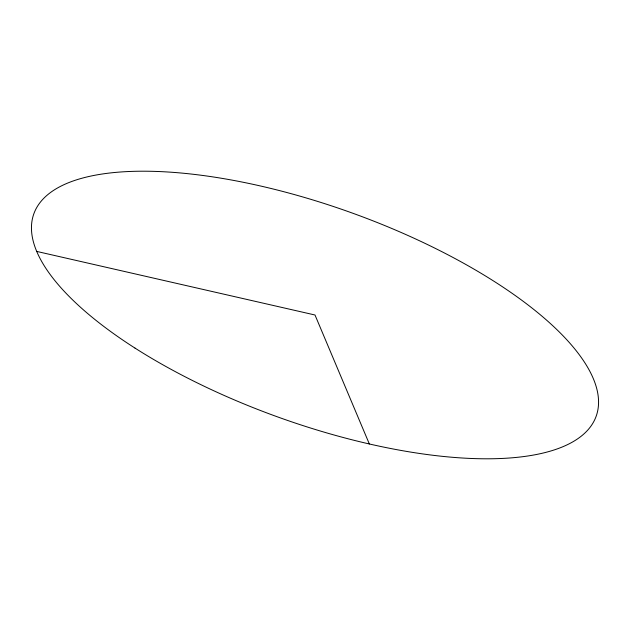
<?xml version="1.0" encoding="UTF-8"?>
<svg xmlns="http://www.w3.org/2000/svg" width="630" height="630" viewBox="0 0 630 630"><rect width="100%" height="100%" fill="white"/><g stroke="black" fill="none" stroke-linecap="round" stroke-linejoin="round"><path stroke-width="0.94" d="M36.69 251.409L315 315L369.345 443.977M134.993 348.083A298.841 108.557 19.8 0 0 594.751 419.651A298.841 108.557 19.8 0 0 215.255 177.266A298.841 108.557 19.8 0 0 134.993 348.083"/></g></svg>
